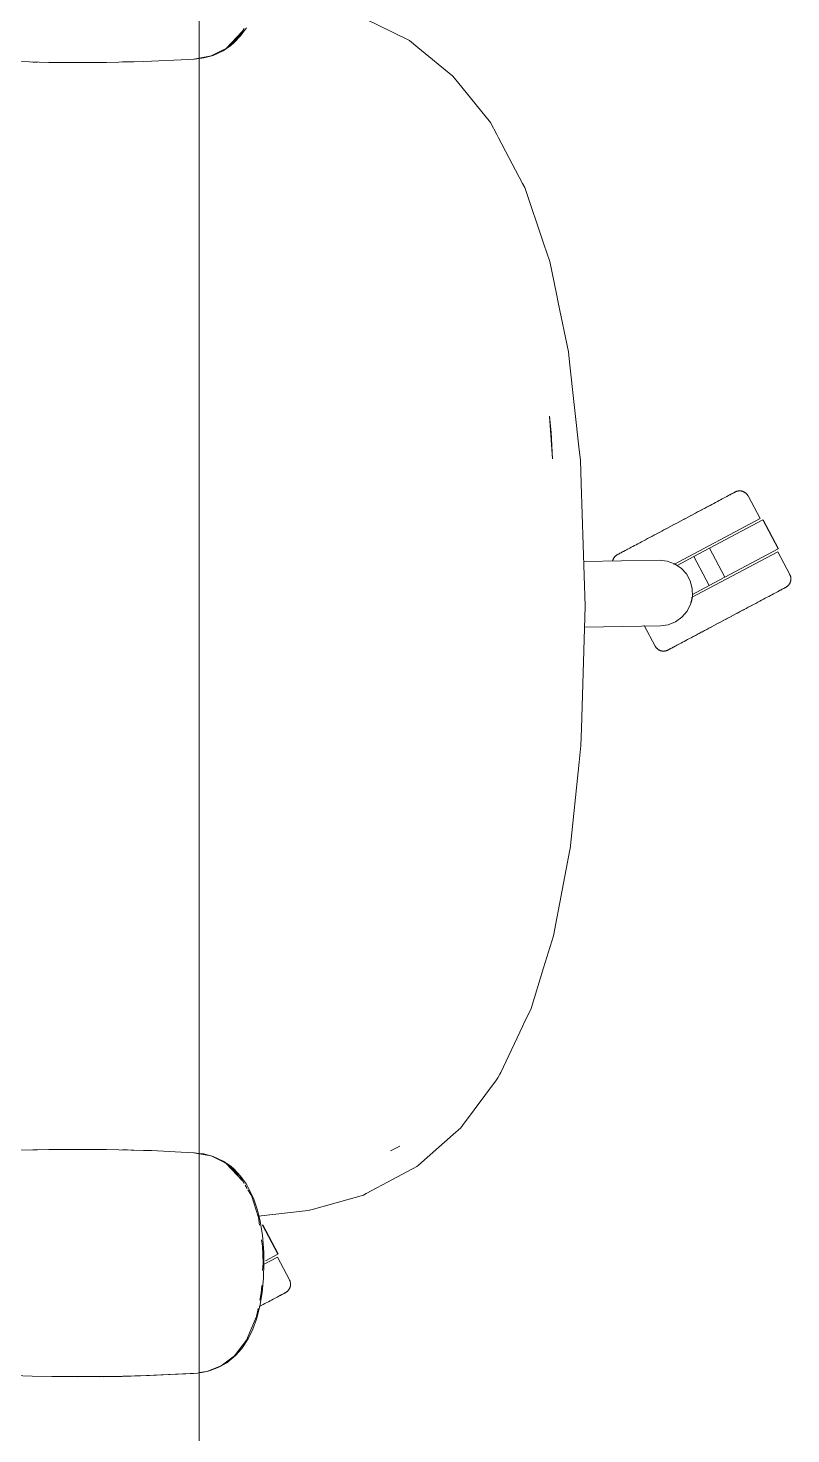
# Model space of a CAD drawing. Header units: millimetres. Extents: x 155927 to 295199, y -4084 to 97293.
# Drawn here: x 169256 to 169581, y 10074 to 10673 of the extents above; entities that cross this region are included whole.
import ezdxf

# ---------------------------------------------------------------- set-up
doc = ezdxf.new("R2010")
doc.units = ezdxf.units.MM
doc.header["$MEASUREMENT"] = 0
doc.layers.add('G-IMPT', color=8, linetype='CONTINUOUS', lineweight=9)
doc.layers.add('I-FURN', color=8, linetype='CONTINUOUS', lineweight=9)

msp = doc.modelspace()

# ---------------------------------------------------------------- linework, layer by layer
at = {"layer": 'G-IMPT'}
for p, q in [((169399.79, 10677.25), (169411.25, 10671.61)), ((169347.28, 10672.14), (169340.37, 10664.75)), ((169346.08, 10670.05), (169340.37, 10664.75)), ((169345.86, 10670.52), (169342.78, 10666.98)), ((169343.59, 10667.06), (169346.45, 10670.11)), ((169347.28, 10672.14), (169346, 10670.67)), ((169347.97, 10673.21), (169346.08, 10670.05)), ((169346.45, 10670.11), (169348.9, 10673.56)), ((169418.42, 10668.08), (169411.25, 10671.61)), ((169338.14, 10663.64), (169333.88, 10661.54)), ((169339.04, 10663.72), (169334.72, 10661.74)), ((169338.14, 10663.64), (169340.37, 10664.75)), ((169339.04, 10663.72), (169342.26, 10665.93)), ((169340.37, 10664.75), (169342.78, 10666.98)), ((169343.59, 10667.06), (169342.26, 10665.93)), ((169422.07, 10665.11), (169418.42, 10668.08)), ((169422.07, 10665.11), (169437.02, 10652.94)), ((169264.62, 10658.8), (169252.31, 10659.09)), ((169257.84, 10658.93), (169259.92, 10658.93)), ((169264.62, 10658.8), (169270.09, 10658.73)), ((169284.81, 10658.72), (169270.09, 10658.73)), ((169289.32, 10658.77), (169284.81, 10658.72)), ((169289.32, 10658.77), (169304.99, 10659.15)), ((169296.04, 10658.95), (169298.26, 10658.95)), ((169300.94, 10659.06), (169298.26, 10658.95)), ((169304.99, 10659.15), (169308.53, 10659.27)), ((169321.09, 10659.89), (169308.53, 10659.27)), ((169321.09, 10659.89), (169326.76, 10660.17)), ((169328.83, 10660.6), (169326.53, 10660.17)), ((169326.76, 10660.17), (169328.83, 10660.43)), ((169333.88, 10661.54), (169328.83, 10660.6)), ((169328.83, 10660.43), (169330.76, 10660.67)), ((169330.76, 10660.67), (169334.72, 10661.74)), ((169437.02, 10652.94), (169440.78, 10648.27)), ((169452.99, 10633.14), (169440.78, 10648.27)), ((169452.99, 10633.14), (169455.7, 10628.01)), ((169456.42, 10626.63), (169455.7, 10628.01)), ((169456.42, 10626.63), (169466.72, 10607.12)), ((169466.72, 10607.12), (169467.6, 10605.46)), ((169475.75, 10581.38), (169467.6, 10605.46)), ((169475.75, 10581.38), (169478.26, 10573.94)), ((169481.13, 10560.12), (169478.26, 10573.94)), ((169481.9, 10556.44), (169481.13, 10560.12)), ((169481.9, 10556.44), (169486.24, 10535.49)), ((169486.24, 10535.49), (169486.73, 10531.08)), ((169490.86, 10493.63), (169486.73, 10531.08)), ((169478.21, 10508.07), (169478.82, 10501.13)), ((169479.46, 10489.79), (169478.21, 10508.07)), ((169479.46, 10489.79), (169478.82, 10501.13)), ((169490.86, 10493.63), (169491.34, 10489.26)), ((169491.67, 10479.32), (169491.34, 10489.26)), ((169491.67, 10479.32), (169493.37, 10427.14)), ((169493.37, 10427.14), (169491.75, 10374.97)), ((169491.75, 10374.97), (169491.53, 10367.71)), ((169490.8, 10360.65), (169491.53, 10367.71)), ((169486.98, 10323.65), (169490.8, 10360.65)), ((169482.02, 10297.81), (169486.89, 10323.19)), ((169486.98, 10323.65), (169486.89, 10323.19)), ((169482.02, 10297.81), (169481.32, 10294.15)), ((169479.86, 10286.55), (169481.32, 10294.15)), ((169475.66, 10272.94), (169479.86, 10286.55)), ((169470.34, 10255.67), (169475.66, 10272.94)), ((169470.34, 10255.67), (169467.15, 10248.9)), ((169457.45, 10228.34), (169466.72, 10247.98)), ((169466.72, 10247.98), (169467.15, 10248.9)), ((169455.63, 10225.29), (169441.06, 10205.79)), ((169455.63, 10225.29), (169456.09, 10226.06)), ((169456.09, 10226.06), (169457.03, 10227.63)), ((169457.45, 10228.34), (169457.03, 10227.63)), ((169437.08, 10201.95), (169422.29, 10188.93)), ((169437.08, 10201.95), (169440.34, 10204.82)), ((169441.06, 10205.79), (169440.34, 10204.82)), ((169264.62, 10195.54), (169252.31, 10195.25)), ((169257.84, 10195.41), (169259.92, 10195.41)), ((169264.62, 10195.54), (169270.09, 10195.61)), ((169284.81, 10195.62), (169270.09, 10195.61)), ((169289.32, 10195.57), (169284.81, 10195.62)), ((169289.32, 10195.57), (169304.99, 10195.19)), ((169296.04, 10195.39), (169298.26, 10195.39)), ((169300.94, 10195.28), (169298.26, 10195.39)), ((169304.99, 10195.19), (169308.53, 10195.07)), ((169414.32, 10196.96), (169410.43, 10195)), ((169412.03, 10195.78), (169410.43, 10195)), ((169414.32, 10196.96), (169412.03, 10195.78)), ((169321.09, 10194.45), (169308.53, 10195.07)), ((169321.09, 10194.45), (169326.76, 10194.17)), ((169328.83, 10193.74), (169326.53, 10194.17)), ((169326.76, 10194.17), (169328.83, 10193.91)), ((169328.83, 10193.91), (169330.76, 10193.67)), ((169333.88, 10192.8), (169328.83, 10193.74)), ((169330.76, 10193.67), (169334.72, 10192.6)), ((169338.14, 10190.7), (169333.88, 10192.8)), ((169339.04, 10190.62), (169334.72, 10192.6)), ((169338.14, 10190.7), (169340.37, 10189.59)), ((169339.04, 10190.62), (169342.26, 10188.41)), ((169340.37, 10189.59), (169342.78, 10187.36)), ((169347.28, 10182.2), (169340.37, 10189.59)), ((169346.08, 10184.29), (169340.37, 10189.59)), ((169343.59, 10187.28), (169342.26, 10188.41)), ((169345.86, 10183.82), (169342.78, 10187.36)), ((169343.59, 10187.28), (169346.45, 10184.23)), ((169347.28, 10182.2), (169346, 10183.67)), ((169347.97, 10181.13), (169346.08, 10184.29)), ((169346.45, 10184.23), (169348.9, 10180.78)), ((169411.19, 10182.76), (169421.62, 10188.35)), ((169422.29, 10188.93), (169421.62, 10188.35)), ((169349.3, 10178.91), (169348.44, 10180.35)), ((169349.7, 10179.4), (169348.9, 10180.78)), ((169351.04, 10175.99), (169349.58, 10178.44)), ((169351.91, 10174.77), (169349.7, 10179.4)), ((169399.95, 10176.75), (169411.19, 10182.76)), ((169354.07, 10166.59), (169351.04, 10175.99)), ((169353.65, 10169.68), (169351.91, 10174.77)), ((169377.49, 10170.15), (169398.84, 10176.16)), ((169398.84, 10176.16), (169399.95, 10176.75)), ((169353.65, 10169.68), (169354.62, 10165.75)), ((169353.95, 10167.1), (169375.23, 10169.51)), ((169354.54, 10163.3), (169354.07, 10166.59)), ((169354.62, 10165.75), (169355.74, 10158.99)), ((169377.49, 10170.15), (169375.23, 10169.51)), ((169355.8, 10154.33), (169355.41, 10157.12)), ((169356.32, 10151.68), (169355.74, 10158.99)), ((169355.8, 10154.33), (169356.03, 10147.17)), ((169356.32, 10151.68), (169356.41, 10147.17)), ((169355.84, 10144.06), (169356.03, 10147.17)), ((169356.41, 10147.17), (169356.23, 10140.83)), ((169355.25, 10134.34), (169355.44, 10137.55)), ((169355.66, 10134.68), (169356.23, 10140.83)), ((169354.63, 10131.36), (169355.25, 10134.34)), ((169355.66, 10134.68), (169354.66, 10128.75)), ((169353.21, 10124.38), (169350.88, 10118.76)), ((169353.23, 10123.27), (169351.65, 10118.93)), ((169353.21, 10124.38), (169353.91, 10127.85)), ((169353.23, 10123.27), (169354.66, 10128.75)), ((169349.04, 10114.36), (169350.88, 10118.76)), ((169349.66, 10114.86), (169351.65, 10118.93)), ((169343.82, 10107.58), (169349.04, 10114.36)), ((169349.66, 10114.86), (169347.01, 10110.81)), ((169338.2, 10103.41), (169343.82, 10107.58)), ((169340.6, 10104.7), (169344.34, 10107.77)), ((169347.01, 10110.81), (169344.34, 10107.77)), ((169245.8, 10099.33), (169257.56, 10098.94)), ((169306.35, 10099.19), (169328.14, 10100.28)), ((169306.35, 10099.19), (169326.53, 10100.17)), ((169307.56, 10099.23), (169328.14, 10100.28)), ((169328.14, 10100.28), (169326.53, 10100.17)), ((169328.14, 10100.28), (169329.78, 10100.53)), ((169332, 10101), (169328.83, 10100.52)), ((169332.18, 10100.98), (169329.78, 10100.53)), ((169332, 10101), (169338.2, 10103.41)), ((169332.18, 10100.98), (169333.52, 10101.35)), ((169337.17, 10102.74), (169333.52, 10101.35)), ((169337.17, 10102.74), (169340.6, 10104.7)), ((169265.98, 10098.77), (169257.56, 10098.94)), ((169265.98, 10098.77), (169296, 10098.89)), ((169265.98, 10098.77), (169286.17, 10098.73)), ((169265.98, 10098.77), (169276.78, 10098.69)), ((169296, 10098.89), (169276.78, 10098.69)), ((169286.17, 10098.73), (169307.56, 10099.23)), ((169286.17, 10098.73), (169306.35, 10099.19)), ((169286.17, 10098.73), (169296, 10098.89)), ((169286.17, 10098.77), (169288.2, 10098.75)), ((169288.2, 10098.75), (169290.11, 10098.82)), ((169296, 10098.89), (169307.56, 10099.23)), ((169307.56, 10099.23), (169306.35, 10099.19))]:
    msp.add_line(p, q, dxfattribs=at)
at = {"layer": 'I-FURN'}
for p, q in [((169328.83, 10982.71), (169328.83, 9382.71)), ((169328.83, 9382.71), (169328.83, 10982.71)), ((169548.25, 10470.88), (169547.46, 10470.46)), ((169549.01, 10471.29), (169548.25, 10470.88)), ((169549.75, 10471.68), (169549.01, 10471.29)), ((169550.45, 10472.05), (169549.75, 10471.68)), ((169551.13, 10472.41), (169550.45, 10472.05)), ((169551.78, 10472.76), (169551.13, 10472.41)), ((169552.4, 10473.09), (169551.78, 10472.76)), ((169552.98, 10473.4), (169552.4, 10473.09)), ((169552.67, 10473.23), (169553.24, 10473.53)), ((169553.53, 10473.69), (169552.98, 10473.4)), ((169553.24, 10473.53), (169553.77, 10473.82)), ((169554.05, 10473.96), (169553.53, 10473.69)), ((169553.77, 10473.82), (169554.27, 10474.08)), ((169554.53, 10474.22), (169554.05, 10473.96)), ((169554.27, 10474.08), (169554.74, 10474.33)), ((169554.98, 10474.46), (169554.53, 10474.22)), ((169554.74, 10474.33), (169555.17, 10474.56)), ((169555.39, 10474.68), (169554.98, 10474.46)), ((169555.17, 10474.56), (169555.56, 10474.77)), ((169555.76, 10474.87), (169555.39, 10474.68)), ((169555.56, 10474.77), (169555.92, 10474.96)), ((169556.1, 10475.05), (169555.76, 10474.87)), ((169555.92, 10474.96), (169556.24, 10475.13)), ((169556.39, 10475.21), (169556.1, 10475.05)), ((169556.24, 10475.13), (169556.52, 10475.28)), ((169556.65, 10475.35), (169556.39, 10475.21)), ((169556.52, 10475.28), (169556.76, 10475.4)), ((169556.87, 10475.46), (169556.65, 10475.35)), ((169556.76, 10475.4), (169556.96, 10475.51)), ((169557.05, 10475.56), (169556.87, 10475.46)), ((169556.96, 10475.51), (169557.12, 10475.6)), ((169557.19, 10475.63), (169557.05, 10475.56)), ((169557.12, 10475.6), (169557.24, 10475.66)), ((169557.29, 10475.69), (169557.19, 10475.63)), ((169557.24, 10475.66), (169557.32, 10475.7)), ((169557.35, 10475.72), (169557.29, 10475.69)), ((169557.32, 10475.7), (169557.37, 10475.73)), ((169557.37, 10475.73), (169557.35, 10475.72)), ((169557.37, 10475.73), (169557.52, 10475.8)), ((169557.37, 10475.73), (169557.37, 10475.73)), ((169557.52, 10475.8), (169557.66, 10475.87)), ((169557.66, 10475.87), (169557.81, 10475.93)), ((169557.81, 10475.93), (169557.96, 10475.99)), ((169557.96, 10475.99), (169558.12, 10476.04)), ((169558.12, 10476.04), (169558.27, 10476.08)), ((169558.27, 10476.08), (169558.43, 10476.11)), ((169558.43, 10476.11), (169558.59, 10476.14)), ((169558.59, 10476.14), (169558.75, 10476.17)), ((169558.75, 10476.17), (169558.91, 10476.19)), ((169558.91, 10476.19), (169559.07, 10476.2)), ((169559.07, 10476.2), (169559.23, 10476.2)), ((169559.23, 10476.2), (169559.39, 10476.2)), ((169559.39, 10476.2), (169559.55, 10476.19)), ((169559.55, 10476.19), (169559.71, 10476.18)), ((169559.71, 10476.18), (169559.87, 10476.16)), ((169559.87, 10476.16), (169560.03, 10476.13)), ((169560.03, 10476.13), (169560.19, 10476.09)), ((169560.19, 10476.09), (169560.34, 10476.05)), ((169560.34, 10476.05), (169560.5, 10476.01)), ((169560.5, 10476.01), (169560.65, 10475.96)), ((169560.65, 10475.96), (169560.8, 10475.9)), ((169560.8, 10475.9), (169560.95, 10475.83)), ((169560.95, 10475.83), (169561.09, 10475.76)), ((169561.09, 10475.76), (169561.24, 10475.69)), ((169561.24, 10475.69), (169561.37, 10475.6)), ((169561.37, 10475.6), (169561.51, 10475.52)), ((169561.51, 10475.52), (169561.64, 10475.43)), ((169561.64, 10475.43), (169561.77, 10475.33)), ((169561.77, 10475.33), (169561.89, 10475.22)), ((169561.89, 10475.22), (169562.01, 10475.12)), ((169562.01, 10475.12), (169562.13, 10475)), ((169562.13, 10475), (169562.24, 10474.89)), ((169562.24, 10474.89), (169562.35, 10474.77)), ((169562.35, 10474.77), (169562.45, 10474.64)), ((169562.45, 10474.64), (169562.54, 10474.51)), ((169562.54, 10474.51), (169562.64, 10474.38)), ((169562.64, 10474.38), (169562.72, 10474.24)), ((169562.72, 10474.24), (169562.8, 10474.1)), ((169562.8, 10474.1), (169562.82, 10474.06)), ((169567.97, 10464.38), (169562.82, 10474.06)), ((169535.97, 10464.35), (169536.96, 10464.88)), ((169537.49, 10465.16), (169536.51, 10464.64)), ((169536.96, 10464.88), (169537.95, 10465.4)), ((169538.47, 10465.68), (169537.49, 10465.16)), ((169537.95, 10465.4), (169538.92, 10465.92)), ((169539.44, 10466.2), (169538.47, 10465.68)), ((169538.92, 10465.92), (169539.88, 10466.43)), ((169540.4, 10466.71), (169539.44, 10466.2)), ((169539.88, 10466.43), (169540.83, 10466.94)), ((169541.34, 10467.21), (169540.4, 10466.71)), ((169540.83, 10466.94), (169541.77, 10467.44)), ((169542.27, 10467.7), (169541.34, 10467.21)), ((169541.77, 10467.44), (169542.69, 10467.93)), ((169543.19, 10468.19), (169542.27, 10467.7)), ((169542.69, 10467.93), (169543.6, 10468.41)), ((169544.08, 10468.66), (169543.19, 10468.19)), ((169543.6, 10468.41), (169544.49, 10468.88)), ((169544.96, 10469.13), (169544.08, 10468.66)), ((169544.49, 10468.88), (169545.36, 10469.34)), ((169545.82, 10469.59), (169544.96, 10469.13)), ((169545.36, 10469.34), (169546.2, 10469.79)), ((169546.65, 10470.03), (169545.82, 10469.59)), ((169547.46, 10470.46), (169546.65, 10470.03)), ((169525.55, 10458.81), (169524.58, 10458.3)), ((169525.03, 10458.53), (169526, 10459.05)), ((169526.52, 10459.33), (169525.55, 10458.81)), ((169526, 10459.05), (169526.97, 10459.57)), ((169527.51, 10459.85), (169526.52, 10459.33)), ((169526.97, 10459.57), (169527.96, 10460.09)), ((169528.5, 10460.38), (169527.51, 10459.85)), ((169527.96, 10460.09), (169528.96, 10460.62)), ((169529.49, 10460.91), (169528.5, 10460.38)), ((169528.96, 10460.62), (169529.95, 10461.15)), ((169530.5, 10461.44), (169529.49, 10460.91)), ((169529.95, 10461.15), (169530.96, 10461.69)), ((169531.5, 10461.97), (169530.5, 10461.44)), ((169530.96, 10461.69), (169531.96, 10462.22)), ((169567.97, 10464.38), (169531.22, 10444.84)), ((169532.51, 10462.51), (169531.5, 10461.97)), ((169531.96, 10462.22), (169532.97, 10462.75)), ((169533.51, 10463.04), (169532.51, 10462.51)), ((169532.97, 10462.75), (169533.97, 10463.29)), ((169534.51, 10463.58), (169533.51, 10463.04)), ((169533.97, 10463.29), (169534.97, 10463.82)), ((169535.51, 10464.11), (169534.51, 10463.58)), ((169534.97, 10463.82), (169535.97, 10464.35)), ((169536.51, 10464.64), (169535.51, 10464.11)), ((169546.39, 10451.77), (169569.1, 10463.84)), ((169569.1, 10463.84), (169575.67, 10451.48)), ((169575.84, 10451.57), (169569.27, 10463.93)), ((169514.39, 10452.88), (169513.7, 10452.51)), ((169515.11, 10453.26), (169514.39, 10452.88)), ((169515.86, 10453.66), (169515.11, 10453.26)), ((169516.64, 10454.07), (169515.86, 10453.66)), ((169517.44, 10454.5), (169516.64, 10454.07)), ((169518.27, 10454.94), (169517.44, 10454.5)), ((169519.11, 10455.39), (169518.27, 10454.94)), ((169519.98, 10455.85), (169519.11, 10455.39)), ((169520.87, 10456.32), (169519.98, 10455.85)), ((169521.77, 10456.8), (169520.87, 10456.32)), ((169521.28, 10456.54), (169522.2, 10457.03)), ((169522.7, 10457.29), (169521.77, 10456.8)), ((169522.2, 10457.03), (169523.13, 10457.52)), ((169523.63, 10457.79), (169522.7, 10457.29)), ((169523.13, 10457.52), (169524.07, 10458.02)), ((169524.58, 10458.3), (169523.63, 10457.79)), ((169524.07, 10458.02), (169525.03, 10458.53)), ((169505.15, 10446.67), (169505.2, 10446.83)), ((169505.2, 10446.83), (169505.26, 10446.98)), ((169505.26, 10446.98), (169505.33, 10447.13)), ((169505.33, 10447.13), (169505.4, 10447.27)), ((169505.4, 10447.27), (169505.47, 10447.41)), ((169505.47, 10447.41), (169505.56, 10447.55)), ((169505.56, 10447.55), (169505.64, 10447.69)), ((169505.64, 10447.69), (169505.74, 10447.82)), ((169505.74, 10447.82), (169505.83, 10447.95)), ((169505.83, 10447.95), (169505.94, 10448.07)), ((169505.94, 10448.07), (169506.04, 10448.19)), ((169506.04, 10448.19), (169506.16, 10448.31)), ((169506.16, 10448.31), (169506.27, 10448.42)), ((169506.27, 10448.42), (169506.39, 10448.52)), ((169506.39, 10448.52), (169506.52, 10448.63)), ((169506.52, 10448.63), (169506.65, 10448.72)), ((169506.65, 10448.72), (169506.78, 10448.81)), ((169506.78, 10448.81), (169506.92, 10448.9)), ((169506.92, 10448.9), (169507.06, 10448.98)), ((169507.06, 10448.98), (169507.1, 10449)), ((169507.14, 10449.02), (169507.1, 10449)), ((169507.1, 10449), (169507.12, 10449.01)), ((169507.1, 10449), (169507.1, 10449)), ((169507.12, 10449.01), (169507.18, 10449.04)), ((169507.23, 10449.07), (169507.14, 10449.02)), ((169507.18, 10449.04), (169507.28, 10449.1)), ((169507.35, 10449.13), (169507.23, 10449.07)), ((169507.28, 10449.1), (169507.42, 10449.17)), ((169507.51, 10449.22), (169507.35, 10449.13)), ((169507.42, 10449.17), (169507.6, 10449.27)), ((169507.71, 10449.33), (169507.51, 10449.22)), ((169507.6, 10449.27), (169507.82, 10449.38)), ((169507.95, 10449.45), (169507.71, 10449.33)), ((169507.82, 10449.38), (169508.08, 10449.52)), ((169508.23, 10449.6), (169507.95, 10449.45)), ((169508.08, 10449.52), (169508.37, 10449.68)), ((169508.55, 10449.77), (169508.23, 10449.6)), ((169508.37, 10449.68), (169508.71, 10449.86)), ((169508.9, 10449.96), (169508.55, 10449.77)), ((169508.71, 10449.86), (169509.08, 10450.05)), ((169509.3, 10450.17), (169508.9, 10449.96)), ((169509.08, 10450.05), (169509.49, 10450.27)), ((169509.73, 10450.4), (169509.3, 10450.17)), ((169509.49, 10450.27), (169509.94, 10450.51)), ((169510.19, 10450.65), (169509.73, 10450.4)), ((169509.94, 10450.51), (169510.42, 10450.77)), ((169510.69, 10450.91), (169510.19, 10450.65)), ((169510.42, 10450.77), (169510.94, 10451.04)), ((169511.23, 10451.2), (169510.69, 10450.91)), ((169510.94, 10451.04), (169511.49, 10451.33)), ((169511.8, 10451.5), (169511.23, 10451.2)), ((169511.49, 10451.33), (169512.07, 10451.64)), ((169512.4, 10451.82), (169511.8, 10451.5)), ((169513.03, 10452.16), (169512.4, 10451.82)), ((169513.7, 10452.51), (169513.03, 10452.16)), ((169532.6, 10444.44), (169539.75, 10448.24)), ((169575.48, 10450.25), (169538.76, 10430.73)), ((169539.75, 10448.24), (169546.39, 10451.77)), ((169539.75, 10448.24), (169546.32, 10435.88)), ((169546.39, 10451.77), (169552.96, 10439.41)), ((169575.67, 10451.48), (169552.96, 10439.41)), ((169580.63, 10440.57), (169575.48, 10450.25)), ((169492.75, 10446.09), (169524.94, 10446.66)), ((169505.07, 10446.36), (169505.11, 10446.52)), ((169505.11, 10446.52), (169505.15, 10446.67)), ((169524.94, 10446.66), (169528.3, 10446.31)), ((169528.3, 10446.31), (169531.47, 10445.17)), ((169531.47, 10445.17), (169534.28, 10443.3)), ((169534.28, 10443.3), (169536.56, 10440.81)), ((169536.56, 10440.81), (169538.18, 10437.85)), ((169538.18, 10437.85), (169539.05, 10434.59)), ((169546.32, 10435.88), (169539.17, 10432.08)), ((169552.96, 10439.41), (169546.32, 10435.88)), ((169578.25, 10434.73), (169577.99, 10434.59)), ((169578.11, 10434.66), (169578.35, 10434.79)), ((169578.47, 10434.85), (169578.25, 10434.73)), ((169578.35, 10434.79), (169578.55, 10434.89)), ((169578.65, 10434.94), (169578.47, 10434.85)), ((169578.55, 10434.89), (169578.72, 10434.98)), ((169578.79, 10435.02), (169578.65, 10434.94)), ((169578.72, 10434.98), (169578.84, 10435.05)), ((169578.89, 10435.07), (169578.79, 10435.02)), ((169578.84, 10435.05), (169578.92, 10435.09)), ((169578.95, 10435.1), (169578.89, 10435.07)), ((169578.92, 10435.09), (169578.96, 10435.11)), ((169578.97, 10435.11), (169578.95, 10435.1)), ((169578.96, 10435.11), (169578.97, 10435.11)), ((169579.01, 10435.14), (169578.97, 10435.11)), ((169579.15, 10435.22), (169579.01, 10435.14)), ((169579.28, 10435.3), (169579.15, 10435.22)), ((169579.42, 10435.39), (169579.28, 10435.3)), ((169579.54, 10435.49), (169579.42, 10435.39)), ((169579.67, 10435.59), (169579.54, 10435.49)), ((169579.79, 10435.7), (169579.67, 10435.59)), ((169579.91, 10435.81), (169579.79, 10435.7)), ((169580.02, 10435.92), (169579.91, 10435.81)), ((169580.13, 10436.04), (169580.02, 10435.92)), ((169580.23, 10436.17), (169580.13, 10436.04)), ((169580.33, 10436.29), (169580.23, 10436.17)), ((169580.42, 10436.43), (169580.33, 10436.29)), ((169580.51, 10436.56), (169580.42, 10436.43)), ((169580.59, 10436.7), (169580.51, 10436.56)), ((169580.67, 10436.84), (169580.59, 10436.7)), ((169580.63, 10440.57), (169580.71, 10440.42)), ((169580.74, 10436.99), (169580.67, 10436.84)), ((169580.71, 10440.42), (169580.77, 10440.27)), ((169580.8, 10437.14), (169580.74, 10436.99)), ((169580.77, 10440.27), (169580.83, 10440.13)), ((169580.86, 10437.29), (169580.8, 10437.14)), ((169580.83, 10440.13), (169580.89, 10439.97)), ((169580.91, 10437.44), (169580.86, 10437.29)), ((169580.89, 10439.97), (169580.94, 10439.82)), ((169580.96, 10437.59), (169580.91, 10437.44)), ((169580.94, 10439.82), (169580.98, 10439.67)), ((169581, 10437.75), (169580.96, 10437.59)), ((169580.98, 10439.67), (169581.02, 10439.51)), ((169581.03, 10437.91), (169581, 10437.75)), ((169581.02, 10439.51), (169581.05, 10439.35)), ((169581.06, 10438.07), (169581.03, 10437.91)), ((169581.05, 10439.35), (169581.07, 10439.19)), ((169581.08, 10438.23), (169581.06, 10438.07)), ((169581.07, 10439.19), (169581.09, 10439.03)), ((169581.1, 10438.39), (169581.08, 10438.23)), ((169581.09, 10439.03), (169581.1, 10438.87)), ((169581.1, 10438.87), (169581.11, 10438.71)), ((169581.11, 10438.71), (169581.1, 10438.55)), ((169581.1, 10438.55), (169581.1, 10438.39)), ((169539.1, 10431.22), (169538.35, 10427.93)), ((169539.05, 10434.59), (169539.1, 10431.22)), ((169566.08, 10428.26), (169566.95, 10428.73)), ((169566.95, 10428.73), (169567.8, 10429.18)), ((169567.8, 10429.18), (169568.62, 10429.61)), ((169568.62, 10429.61), (169569.42, 10430.04)), ((169569.42, 10430.04), (169570.2, 10430.45)), ((169570.2, 10430.45), (169570.95, 10430.85)), ((169570.95, 10430.85), (169571.67, 10431.24)), ((169571.67, 10431.24), (169572.37, 10431.6)), ((169572.37, 10431.6), (169573.03, 10431.96)), ((169573.03, 10431.96), (169573.66, 10432.29)), ((169573.66, 10432.29), (169574.27, 10432.61)), ((169574.58, 10432.78), (169573.99, 10432.47)), ((169574.27, 10432.61), (169574.83, 10432.92)), ((169575.13, 10433.07), (169574.58, 10432.78)), ((169574.83, 10432.92), (169575.37, 10433.2)), ((169575.64, 10433.35), (169575.13, 10433.07)), ((169575.37, 10433.2), (169575.87, 10433.47)), ((169576.13, 10433.6), (169575.64, 10433.35)), ((169575.87, 10433.47), (169576.34, 10433.72)), ((169576.57, 10433.84), (169576.13, 10433.6)), ((169576.34, 10433.72), (169576.77, 10433.94)), ((169576.98, 10434.06), (169576.57, 10433.84)), ((169576.77, 10433.94), (169577.16, 10434.15)), ((169577.36, 10434.26), (169576.98, 10434.06)), ((169577.16, 10434.15), (169577.51, 10434.34)), ((169577.69, 10434.44), (169577.36, 10434.26)), ((169577.51, 10434.34), (169577.83, 10434.51)), ((169577.99, 10434.59), (169577.69, 10434.44)), ((169577.83, 10434.51), (169578.11, 10434.66)), ((169536.84, 10424.92), (169534.65, 10422.35)), ((169538.35, 10427.93), (169536.84, 10424.92)), ((169556.11, 10422.96), (169555.11, 10422.43)), ((169555.57, 10422.67), (169556.57, 10423.21)), ((169557.11, 10423.49), (169556.11, 10422.96)), ((169556.57, 10423.21), (169557.57, 10423.74)), ((169558.1, 10424.02), (169557.11, 10423.49)), ((169557.57, 10423.74), (169558.56, 10424.26)), ((169559.09, 10424.55), (169558.1, 10424.02)), ((169558.56, 10424.26), (169559.54, 10424.79)), ((169560.07, 10425.07), (169559.09, 10424.55)), ((169559.54, 10424.79), (169560.52, 10425.3)), ((169561.04, 10425.58), (169560.07, 10425.07)), ((169560.52, 10425.3), (169561.48, 10425.82)), ((169561.99, 10426.09), (169561.04, 10425.58)), ((169561.48, 10425.82), (169562.43, 10426.32)), ((169562.94, 10426.59), (169561.99, 10426.09)), ((169562.43, 10426.32), (169563.37, 10426.82)), ((169563.87, 10427.09), (169562.94, 10426.59)), ((169563.37, 10426.82), (169564.29, 10427.31)), ((169564.78, 10427.57), (169563.87, 10427.09)), ((169564.29, 10427.31), (169565.2, 10427.79)), ((169565.2, 10427.79), (169566.08, 10428.26)), ((169525.43, 10418.67), (169493.09, 10418.11)), ((169518.54, 10418.89), (169523.24, 10410.05)), ((169528.77, 10419.14), (169525.43, 10418.67)), ((169531.9, 10420.39), (169528.77, 10419.14)), ((169534.65, 10422.35), (169531.9, 10420.39)), ((169543.79, 10416.41), (169544.72, 10416.91)), ((169545.23, 10417.18), (169544.29, 10416.68)), ((169544.72, 10416.91), (169545.67, 10417.41)), ((169546.18, 10417.68), (169545.23, 10417.18)), ((169545.67, 10417.41), (169546.62, 10417.92)), ((169547.14, 10418.19), (169546.18, 10417.68)), ((169546.62, 10417.92), (169547.59, 10418.43)), ((169548.12, 10418.71), (169547.14, 10418.19)), ((169547.59, 10418.43), (169548.57, 10418.95)), ((169549.1, 10419.24), (169548.12, 10418.71)), ((169548.57, 10418.95), (169549.56, 10419.48)), ((169550.09, 10419.76), (169549.1, 10419.24)), ((169549.56, 10419.48), (169550.55, 10420.01)), ((169551.09, 10420.29), (169550.09, 10419.76)), ((169550.55, 10420.01), (169551.55, 10420.54)), ((169552.09, 10420.82), (169551.09, 10420.29)), ((169551.55, 10420.54), (169552.55, 10421.07)), ((169553.1, 10421.36), (169552.09, 10420.82)), ((169552.55, 10421.07), (169553.56, 10421.6)), ((169554.1, 10421.89), (169553.1, 10421.36)), ((169553.56, 10421.6), (169554.56, 10422.14)), ((169555.11, 10422.43), (169554.1, 10421.89)), ((169554.56, 10422.14), (169555.57, 10422.67)), ((169533.39, 10410.88), (169532.83, 10410.58)), ((169533.08, 10410.72), (169533.67, 10411.03)), ((169533.67, 10411.03), (169534.28, 10411.36)), ((169534.28, 10411.36), (169534.93, 10411.7)), ((169534.93, 10411.7), (169535.61, 10412.06)), ((169535.61, 10412.06), (169536.32, 10412.44)), ((169536.32, 10412.44), (169537.05, 10412.83)), ((169537.05, 10412.83), (169537.81, 10413.23)), ((169537.81, 10413.23), (169538.6, 10413.65)), ((169538.6, 10413.65), (169539.41, 10414.08)), ((169539.41, 10414.08), (169540.25, 10414.53)), ((169540.71, 10414.77), (169539.86, 10414.32)), ((169540.25, 10414.53), (169541.1, 10414.98)), ((169541.58, 10415.23), (169540.71, 10414.77)), ((169541.1, 10414.98), (169541.98, 10415.45)), ((169542.46, 10415.71), (169541.58, 10415.23)), ((169541.98, 10415.45), (169542.88, 10415.93)), ((169543.37, 10416.19), (169542.46, 10415.71)), ((169542.88, 10415.93), (169543.79, 10416.41)), ((169544.29, 10416.68), (169543.37, 10416.19)), ((169523.26, 10410.01), (169523.24, 10410.05)), ((169523.34, 10409.87), (169523.26, 10410.01)), ((169523.43, 10409.73), (169523.34, 10409.87)), ((169523.52, 10409.6), (169523.43, 10409.73)), ((169523.62, 10409.47), (169523.52, 10409.6)), ((169523.72, 10409.35), (169523.62, 10409.47)), ((169523.82, 10409.23), (169523.72, 10409.35)), ((169523.93, 10409.11), (169523.82, 10409.23)), ((169524.05, 10409), (169523.93, 10409.11)), ((169524.17, 10408.89), (169524.05, 10409)), ((169524.29, 10408.79), (169524.17, 10408.89)), ((169524.42, 10408.69), (169524.29, 10408.79)), ((169524.55, 10408.6), (169524.42, 10408.69)), ((169524.69, 10408.51), (169524.55, 10408.6)), ((169524.83, 10408.43), (169524.69, 10408.51)), ((169524.97, 10408.35), (169524.83, 10408.43)), ((169525.12, 10408.28), (169524.97, 10408.35)), ((169525.26, 10408.22), (169525.12, 10408.28)), ((169525.41, 10408.16), (169525.26, 10408.22)), ((169525.57, 10408.11), (169525.41, 10408.16)), ((169525.72, 10408.06), (169525.57, 10408.11)), ((169525.88, 10408.02), (169525.72, 10408.06)), ((169526.03, 10407.99), (169525.88, 10408.02)), ((169526.19, 10407.96), (169526.03, 10407.99)), ((169526.35, 10407.94), (169526.19, 10407.96)), ((169526.51, 10407.92), (169526.35, 10407.94)), ((169526.67, 10407.91), (169526.51, 10407.92)), ((169526.84, 10407.91), (169526.67, 10407.91)), ((169527, 10407.92), (169526.84, 10407.91)), ((169527.16, 10407.93), (169527, 10407.92)), ((169527.32, 10407.94), (169527.16, 10407.93)), ((169527.48, 10407.97), (169527.32, 10407.94)), ((169527.64, 10408), (169527.48, 10407.97)), ((169527.79, 10408.04), (169527.64, 10408)), ((169527.95, 10408.08), (169527.79, 10408.04)), ((169528.1, 10408.13), (169527.95, 10408.08)), ((169528.25, 10408.18), (169528.1, 10408.13)), ((169528.4, 10408.24), (169528.25, 10408.18)), ((169528.55, 10408.31), (169528.4, 10408.24)), ((169528.69, 10408.38), (169528.55, 10408.31)), ((169528.7, 10408.39), (169528.69, 10408.38)), ((169528.69, 10408.38), (169528.71, 10408.39)), ((169528.74, 10408.41), (169528.7, 10408.39)), ((169528.71, 10408.39), (169528.77, 10408.43)), ((169528.82, 10408.45), (169528.74, 10408.41)), ((169528.77, 10408.43), (169528.87, 10408.48)), ((169528.94, 10408.52), (169528.82, 10408.45)), ((169528.87, 10408.48), (169529.01, 10408.55)), ((169529.11, 10408.6), (169528.94, 10408.52)), ((169529.01, 10408.55), (169529.19, 10408.65)), ((169529.31, 10408.71), (169529.11, 10408.6)), ((169529.19, 10408.65), (169529.41, 10408.77)), ((169529.55, 10408.84), (169529.31, 10408.71)), ((169529.41, 10408.77), (169529.67, 10408.9)), ((169529.83, 10408.99), (169529.55, 10408.84)), ((169529.67, 10408.9), (169529.97, 10409.06)), ((169530.14, 10409.16), (169529.83, 10408.99)), ((169529.97, 10409.06), (169530.3, 10409.24)), ((169530.5, 10409.34), (169530.14, 10409.16)), ((169530.3, 10409.24), (169530.68, 10409.44)), ((169530.89, 10409.55), (169530.5, 10409.34)), ((169530.68, 10409.44), (169531.09, 10409.66)), ((169531.32, 10409.78), (169530.89, 10409.55)), ((169531.09, 10409.66), (169531.53, 10409.89)), ((169531.79, 10410.03), (169531.32, 10409.78)), ((169531.53, 10409.89), (169532.02, 10410.15)), ((169532.29, 10410.3), (169531.79, 10410.03)), ((169532.02, 10410.15), (169532.53, 10410.42)), ((169532.83, 10410.58), (169532.29, 10410.3)), ((169532.53, 10410.42), (169533.08, 10410.72)), ((169355.64, 10163.25), (169355.74, 10163.3)), ((169355.74, 10163.3), (169362.31, 10150.94)), ((169362.48, 10151.03), (169355.91, 10163.39)), ((169362.12, 10149.71), (169356.5, 10146.71)), ((169362.31, 10150.94), (169357.02, 10148.12)), ((169367.27, 10140.02), (169362.12, 10149.71)), ((169366.55, 10135.26), (169366.43, 10135.15)), ((169366.66, 10135.38), (169366.55, 10135.26)), ((169366.77, 10135.5), (169366.66, 10135.38)), ((169366.87, 10135.62), (169366.77, 10135.5)), ((169366.97, 10135.75), (169366.87, 10135.62)), ((169367.06, 10135.88), (169366.97, 10135.75)), ((169367.15, 10136.02), (169367.06, 10135.88)), ((169367.23, 10136.16), (169367.15, 10136.02)), ((169367.31, 10136.3), (169367.23, 10136.16)), ((169367.27, 10140.02), (169367.35, 10139.88)), ((169367.38, 10136.44), (169367.31, 10136.3)), ((169367.35, 10139.88), (169367.41, 10139.73)), ((169367.44, 10136.59), (169367.38, 10136.44)), ((169367.41, 10139.73), (169367.48, 10139.58)), ((169367.5, 10136.74), (169367.44, 10136.59)), ((169367.48, 10139.58), (169367.53, 10139.43)), ((169367.55, 10136.89), (169367.5, 10136.74)), ((169367.53, 10139.43), (169367.58, 10139.28)), ((169367.6, 10137.05), (169367.55, 10136.89)), ((169367.58, 10139.28), (169367.62, 10139.12)), ((169367.64, 10137.2), (169367.6, 10137.05)), ((169367.62, 10139.12), (169367.66, 10138.96)), ((169367.67, 10137.36), (169367.64, 10137.2)), ((169367.66, 10138.96), (169367.69, 10138.8)), ((169367.7, 10137.52), (169367.67, 10137.36)), ((169367.69, 10138.8), (169367.71, 10138.64)), ((169367.72, 10137.68), (169367.7, 10137.52)), ((169367.71, 10138.64), (169367.73, 10138.48)), ((169367.74, 10137.84), (169367.72, 10137.68)), ((169367.73, 10138.48), (169367.74, 10138.32)), ((169367.74, 10138.32), (169367.75, 10138.16)), ((169367.75, 10138.16), (169367.74, 10138)), ((169367.74, 10138), (169367.74, 10137.84)), ((169355.26, 10129.07), (169356.07, 10129.5)), ((169356.07, 10129.5), (169356.84, 10129.91)), ((169356.84, 10129.91), (169357.59, 10130.31)), ((169357.59, 10130.31), (169358.31, 10130.69)), ((169358.31, 10130.69), (169359.01, 10131.06)), ((169359.01, 10131.06), (169359.67, 10131.41)), ((169359.67, 10131.41), (169360.3, 10131.75)), ((169360.3, 10131.75), (169360.91, 10132.07)), ((169361.22, 10132.23), (169360.63, 10131.92)), ((169360.91, 10132.07), (169361.48, 10132.37)), ((169361.77, 10132.53), (169361.22, 10132.23)), ((169361.48, 10132.37), (169362.01, 10132.66)), ((169362.29, 10132.8), (169361.77, 10132.53)), ((169362.01, 10132.66), (169362.51, 10132.92)), ((169362.77, 10133.06), (169362.29, 10132.8)), ((169362.51, 10132.92), (169362.98, 10133.17)), ((169363.21, 10133.3), (169362.77, 10133.06)), ((169362.98, 10133.17), (169363.41, 10133.4)), ((169363.62, 10133.51), (169363.21, 10133.3)), ((169363.41, 10133.4), (169363.8, 10133.61)), ((169364, 10133.71), (169363.62, 10133.51)), ((169363.8, 10133.61), (169364.16, 10133.8)), ((169364.33, 10133.89), (169364, 10133.71)), ((169364.16, 10133.8), (169364.47, 10133.97)), ((169364.63, 10134.05), (169364.33, 10133.89)), ((169364.47, 10133.97), (169364.75, 10134.11)), ((169364.89, 10134.19), (169364.63, 10134.05)), ((169364.75, 10134.11), (169364.99, 10134.24)), ((169365.11, 10134.3), (169364.89, 10134.19)), ((169364.99, 10134.24), (169365.19, 10134.35)), ((169365.29, 10134.4), (169365.11, 10134.3)), ((169365.19, 10134.35), (169365.36, 10134.44)), ((169365.43, 10134.47), (169365.29, 10134.4)), ((169365.36, 10134.44), (169365.48, 10134.5)), ((169365.53, 10134.53), (169365.43, 10134.47)), ((169365.48, 10134.5), (169365.56, 10134.54)), ((169365.59, 10134.56), (169365.53, 10134.53)), ((169365.56, 10134.54), (169365.6, 10134.57)), ((169365.61, 10134.57), (169365.59, 10134.56)), ((169365.6, 10134.57), (169365.61, 10134.57)), ((169365.65, 10134.59), (169365.61, 10134.57)), ((169365.79, 10134.67), (169365.65, 10134.59)), ((169365.92, 10134.76), (169365.79, 10134.67)), ((169366.06, 10134.85), (169365.92, 10134.76)), ((169366.19, 10134.94), (169366.06, 10134.85)), ((169366.31, 10135.04), (169366.19, 10134.94)), ((169366.43, 10135.15), (169366.31, 10135.04)), ((169354.44, 10128.63), (169355.26, 10129.07))]:
    msp.add_line(p, q, dxfattribs=at)
msp.add_arc((169525.37, 10432.67), 13.81, 342.66397, 347.65266, dxfattribs=at)
msp.add_open_spline([(169538.98, 10430.31), (169538.91, 10429.87), (169538.81, 10429.45), (169538.69, 10429.03)], degree=3, dxfattribs=at)

doc.saveas('drawing.dxf')
